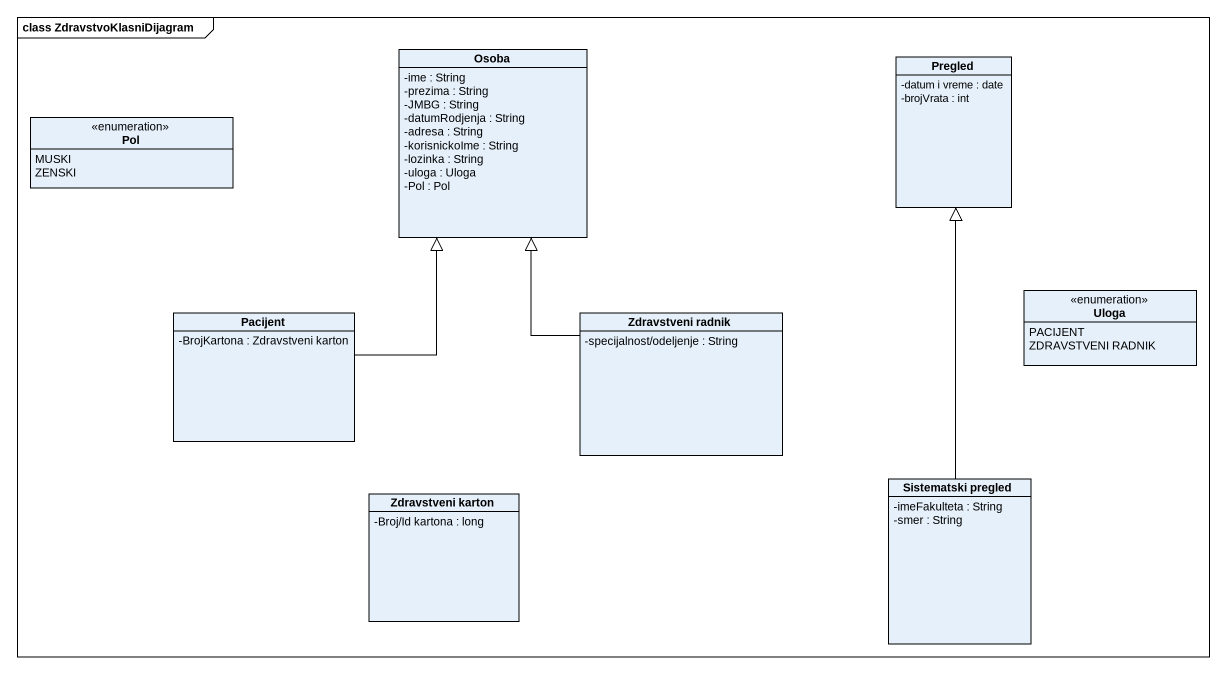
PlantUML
@startuml
mainframe class ZdravstvoKlasniDijagram
hide circle
hide empty members
skinparam classAttributeIconSize 0
class Osoba {
  -ime : String
  -prezima : String
  -JMBG : String
  -datumRodjenja : String
  -adresa : String
  -korisnickoIme : String
  -lozinka : String
  -uloga : Uloga
  -Pol : Pol
}
class Pregled {
  -datum i vreme : date
  -brojVrata : int
}
enum Pol {
  MUSKI
  ZENSKI
}
class Pacijent {
  -BrojKartona : Zdravstveni karton
}
class "Zdravstveni radnik" as Zdravstveni_radnik {
  -specijalnost/odeljenje : String
}
enum Uloga {
  PACIJENT
  ZDRAVSTVENI RADNIK
}
class "Zdravstveni karton" as Zdravstveni_karton {
  -Broj/Id kartona : long
}
class "Sistematski pregled" as Sistematski_pregled {
  -imeFakulteta : String
  -smer : String
}
Pacijent -up-|> Osoba
Zdravstveni_radnik -up-|> Osoba
Sistematski_pregled -up-|> Pregled
@enduml
